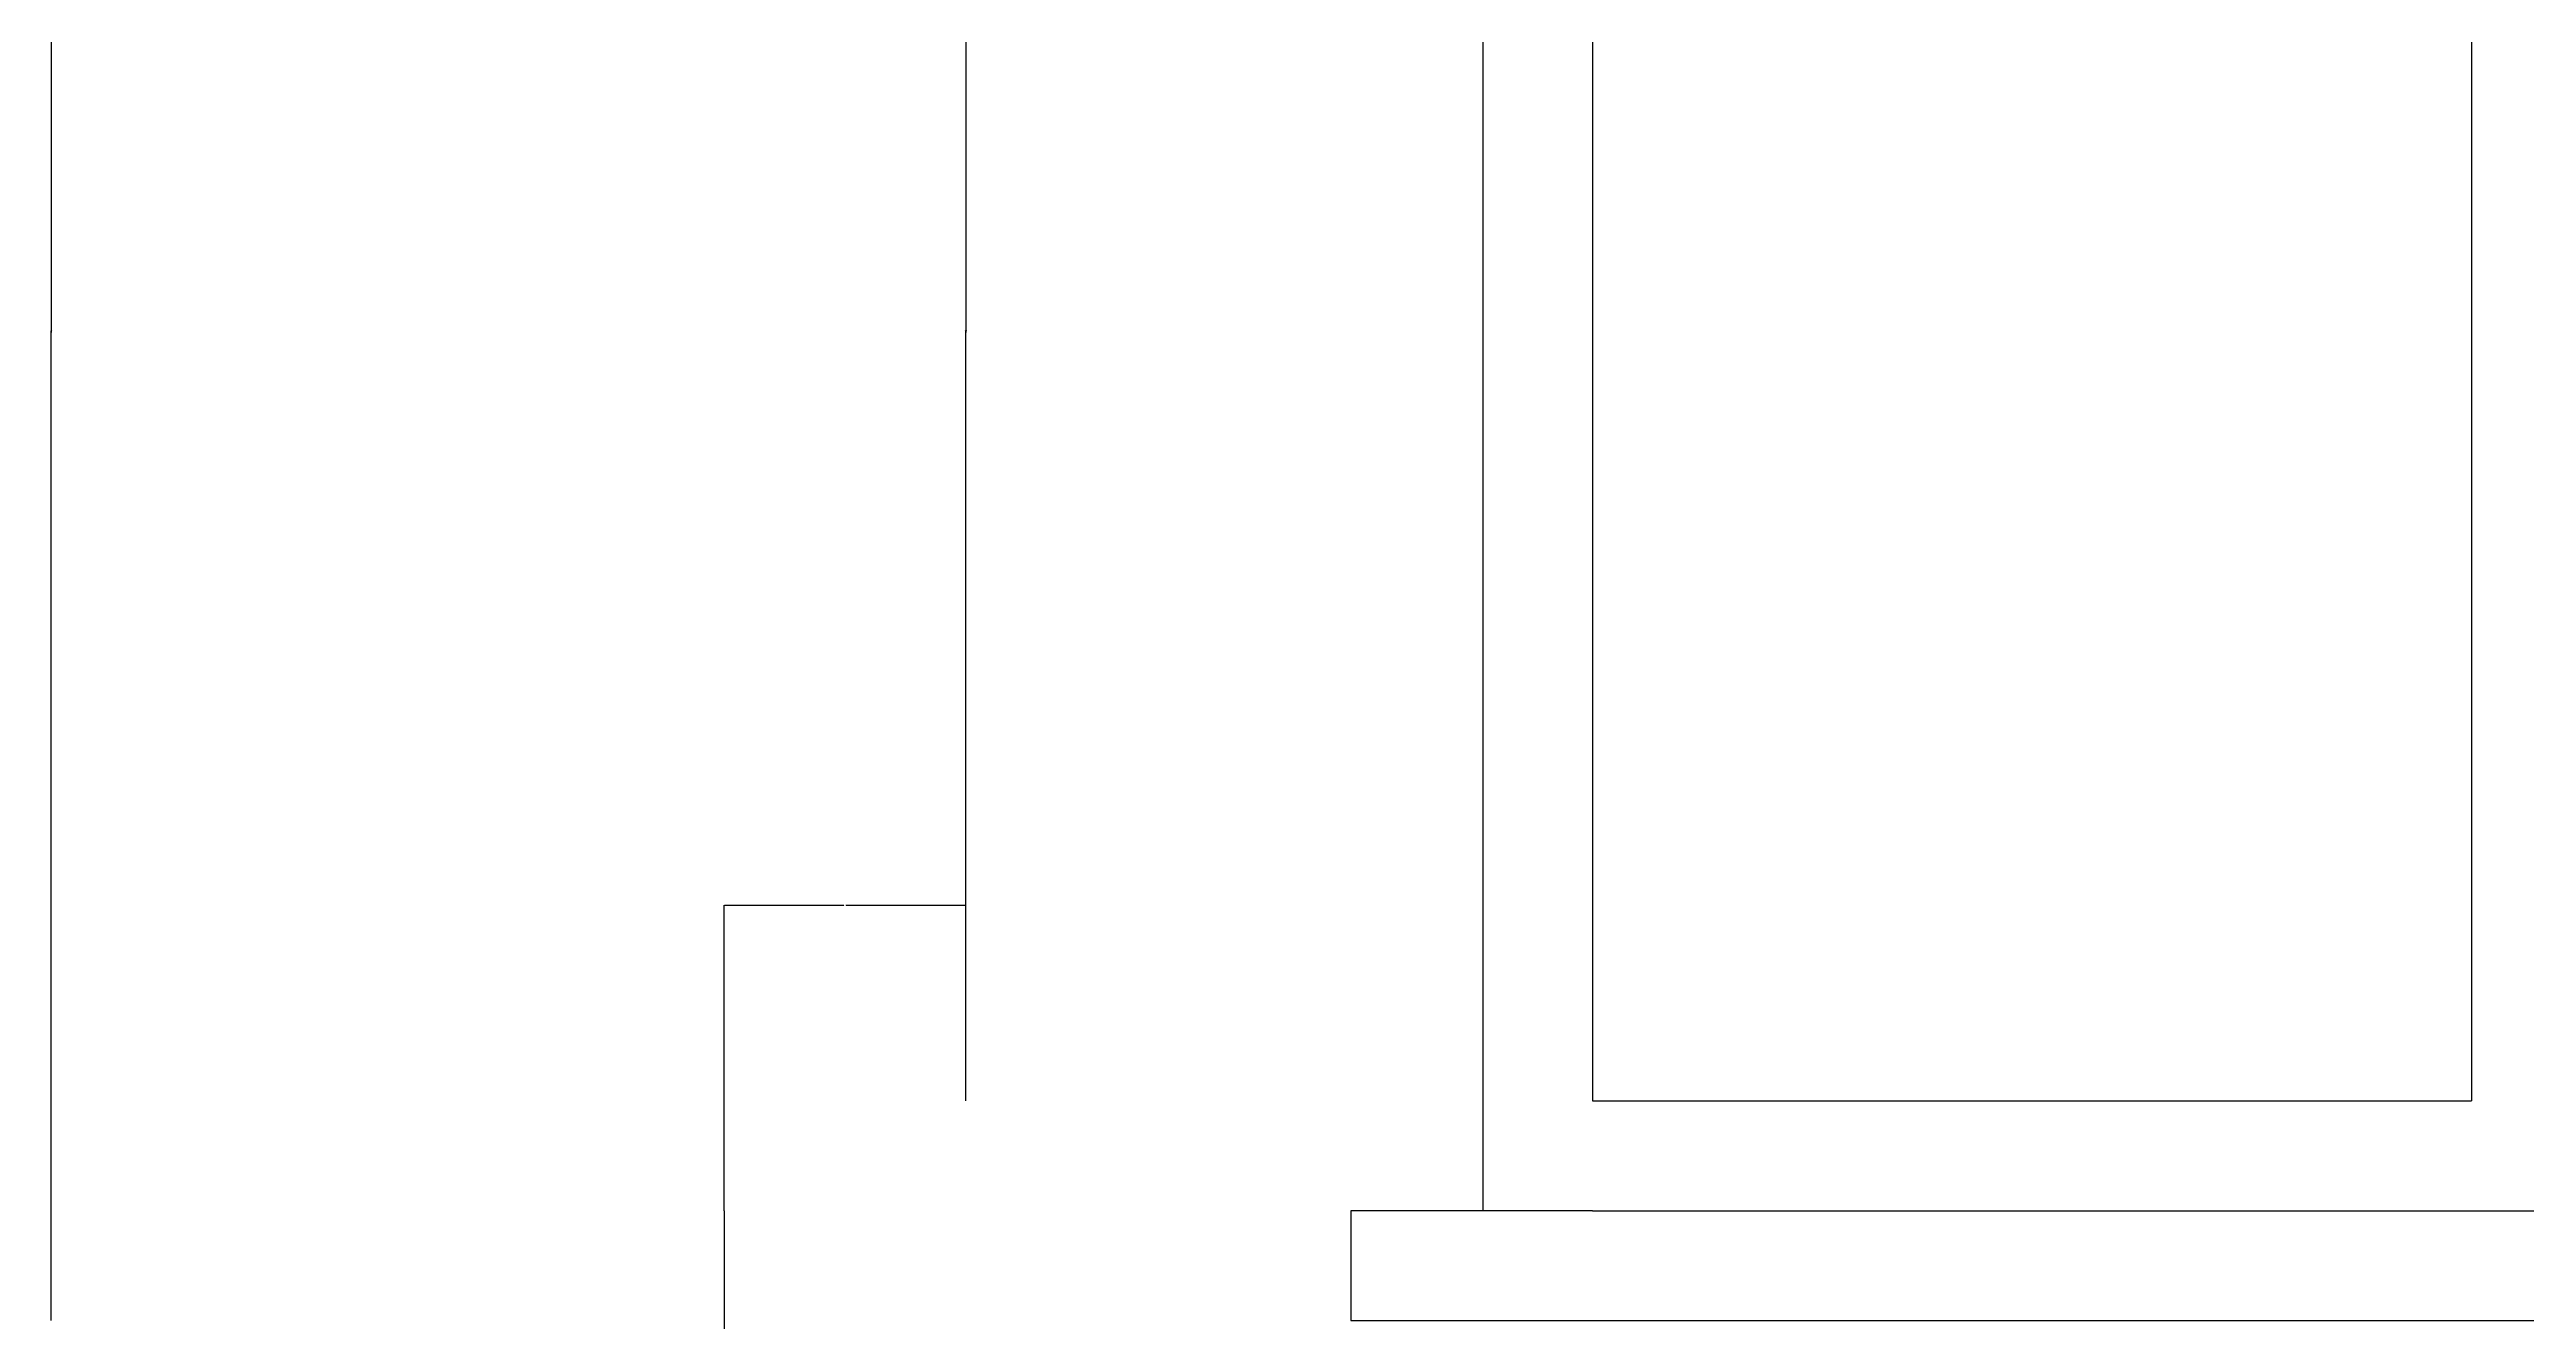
# Model space of a CAD drawing. Header units: metres. Extents: x -145924 to -103939, y 35209 to 64909.
# Drawn here: x -122514 to -120260, y 45110 to 46267 of the extents above; entities that cross this region are included whole.
import ezdxf

# ---------------------------------------------------------------- set-up
doc = ezdxf.new("R2010")
doc.units = ezdxf.units.M
doc.layers.add('31', color=4, linetype='Continuous')
doc.layers.add('CCX', color=151, linetype='Continuous')
doc.dimstyles.get("Standard").update_dxf_attribs({"dimtxt": 2.5, "dimasz": 2.5, "dimexe": 1.25, "dimexo": 0.625, "dimtad": 1, "dimcen": 2.5, "dimazin": 3, "dimtfac": 1, "dimtmove": 0, "dimatfit": 3})

# ---------------------------------------------------------------- blocks, each defined once
blk = doc.blocks.new('*D18')
for p, q in [((-122512.82, 46910.37), (-122512.82, 46010.37)), ((-122513.07, 46010.37), (-122513.32, 46010.37)), ((-122512.82, 45110.37), (-122512.82, 46010.37)), ((-122512.82, 46010.37), (-122512.82, 46010.37)), ((-122512.57, 46010.37), (-122512.32, 46010.37))]:
    blk.add_line(p, q)
at = {"layer": 'Defpoints'}
for p in [(-122512.82, 46910.37), (-122512.82, 46010.37), (-122512.82, 45110.37)]:
    blk.add_point(p, dxfattribs=at)
at = {"layer": 'CCX', "insert": (-122512.82, 46011.495), "char_height": 1, "attachment_point": 5}
blk.add_mtext('1000', dxfattribs=at)
blk = doc.blocks.new('*D21')
for p, q in [((-121900.38, 45210.37), (-121900.38, 45488.56)), ((-121900.13, 45488.56), (-121791.38, 45488.56)), ((-121789.38, 45488.56), (-121680.63, 45488.56)), ((-121680.38, 45310.37), (-121680.38, 45488.56))]:
    blk.add_line(p, q)
at = {"layer": 'Defpoints'}
for p in [(-121900.38, 45488.56), (-121680.38, 45310.37), (-121900.38, 45210.37)]:
    blk.add_point(p, dxfattribs=at)
at = {"layer": 'CCX', "insert": (-121790.38, 45488.56), "char_height": 1, "attachment_point": 5}
blk.add_mtext('50', dxfattribs=at)
blk = doc.blocks.new('*D22')
for p, q in [((-121900.38, 45210.37), (-121900.38, 44901.59)), ((-121900.38, 45110.37), (-121900.38, 44901.59)), ((-121900.63, 44901.59), (-121900.88, 44901.59)), ((-121900.38, 44901.59), (-121900.38, 44901.59)), ((-121900.13, 44901.59), (-121899.88, 44901.59))]:
    blk.add_line(p, q)
at = {"layer": 'Defpoints'}
for p in [(-121900.38, 45210.37), (-121900.38, 45110.37), (-121900.38, 44901.59)]:
    blk.add_point(p, dxfattribs=at)
at = {"layer": 'CCX', "insert": (-121900.38, 44902.715), "char_height": 1, "attachment_point": 5}
blk.add_mtext('50', dxfattribs=at)
blk = doc.blocks.new('*D23')
for p, q in [((-121680.38, 46710.37), (-121680.38, 46010.37)), ((-121680.63, 46010.37), (-121680.88, 46010.37)), ((-121680.38, 45310.37), (-121680.38, 46010.37)), ((-121680.38, 46010.37), (-121680.38, 46010.37)), ((-121680.13, 46010.37), (-121679.88, 46010.37))]:
    blk.add_line(p, q)
at = {"layer": 'Defpoints'}
for p in [(-121680.38, 46710.37), (-121680.38, 46010.37), (-121680.38, 45310.37)]:
    blk.add_point(p, dxfattribs=at)
at = {"layer": 'CCX', "insert": (-121680.38, 46011.495), "char_height": 1, "attachment_point": 5}
blk.add_mtext('800', dxfattribs=at)

msp = doc.modelspace()

# ---------------------------------------------------------------- linework, layer by layer
at = {"layer": '31'}
for p, q in [((-121209.97, 46810.37), (-121209.97, 45210.37)), ((-121209.97, 46810.37), (-121209.97, 45310.37)), ((-121109.97, 46710.37), (-121109.97, 45310.37)), ((-120309.97, 46710.37), (-120309.97, 45310.37)), ((-121109.97, 45310.37), (-120309.97, 45310.37)), ((-121109.97, 45210.37), (-121329.97, 45210.37)), ((-121329.97, 45210.37), (-121329.97, 45110.37)), ((-121109.97, 45210.37), (-120309.97, 45210.37)), ((-120309.97, 45210.37), (-117489.97, 45210.37)), ((-121329.97, 45110.37), (-117489.97, 45110.37))]:
    msp.add_line(p, q, dxfattribs=at)

# ---------------------------------------------------------------- dimensions: what is measured, and where the dimension line sits
at = {"layer": 'CCX'}
for base, p1, p2, text, picture, middle in [((-122512.82, 46010.37), (-122512.82, 46910.37), (-122512.82, 45110.37), '1000', '*D18', (-122512.82, 46011.495)), ((-121680.38, 46010.37), (-121680.38, 45310.37), (-121680.38, 46710.37), '800', '*D23', (-121680.38, 46011.495)), ((-121900.38, 45488.56), (-121900.38, 45210.37), (-121680.38, 45310.37), '50', '*D21', (-121790.38, 45488.56)), ((-121900.38, 44901.59), (-121900.38, 45110.37), (-121900.38, 45210.37), '50', '*D22', (-121900.38, 44902.715))]:
    dim = msp.add_linear_dim(base=base, p1=p1, p2=p2, text=text, dimstyle='Standard', dxfattribs=at)
    dim.commit()
    dim.dimension.update_dxf_attribs({"geometry": picture, "text_midpoint": middle})

doc.saveas('drawing.dxf')
